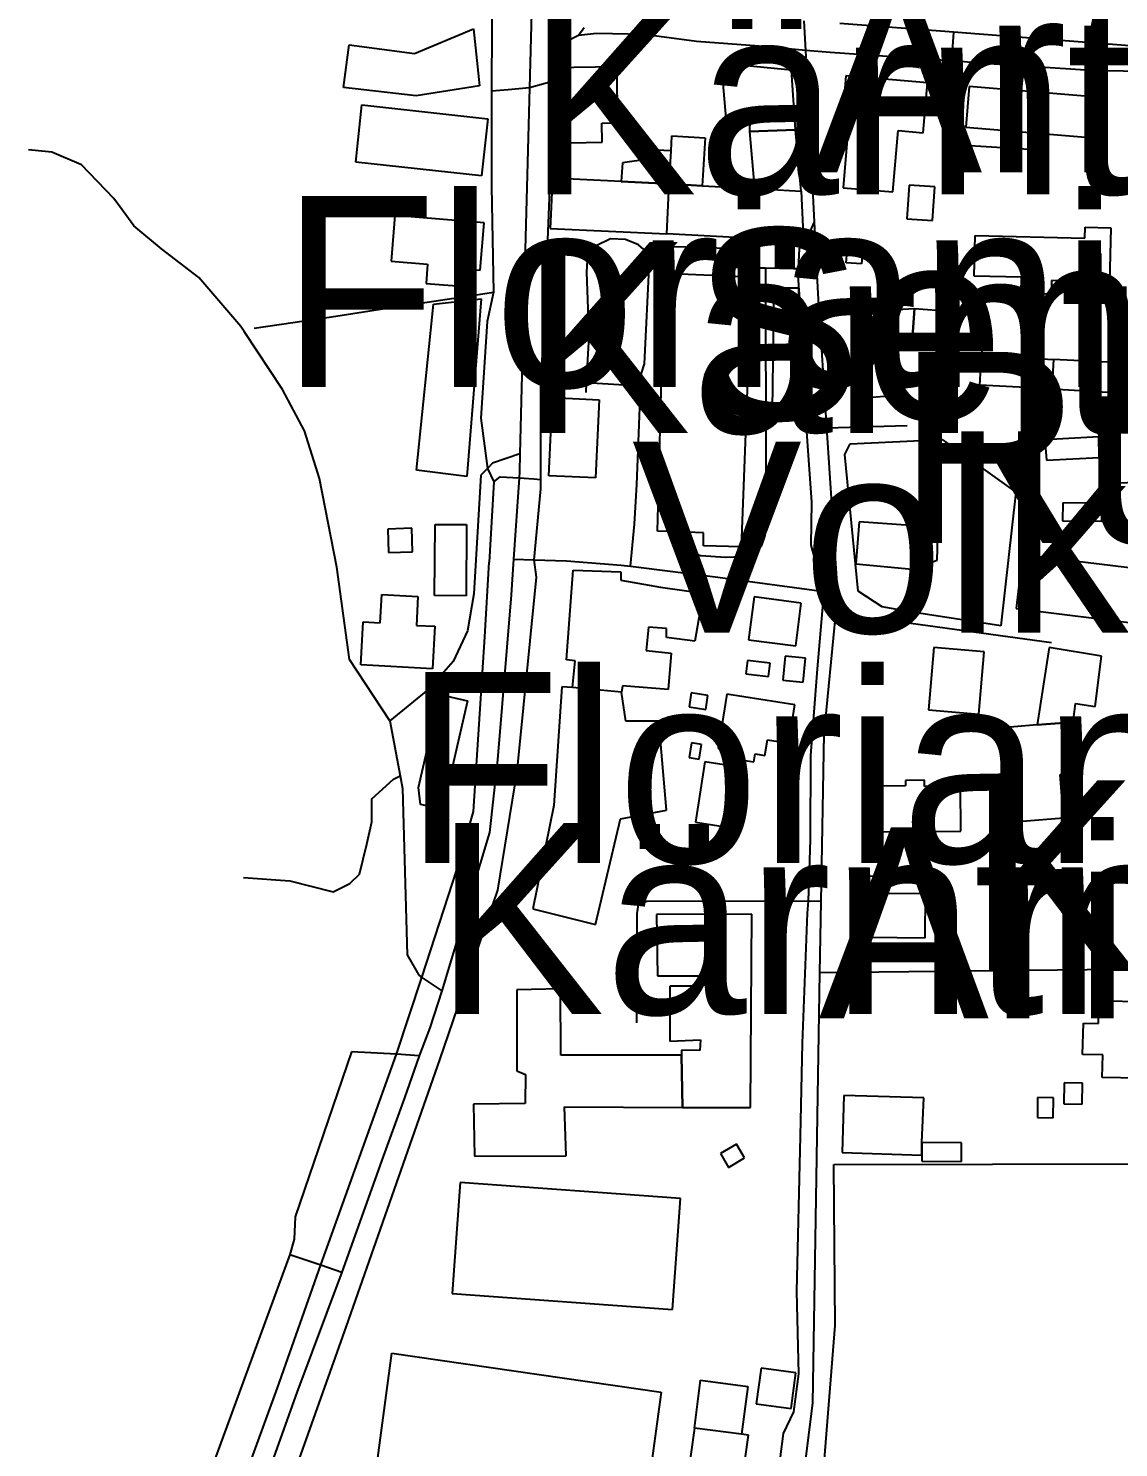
# Model space of a CAD drawing. Extents: x -3657 to 4700, y -7332 to 8131.
# Drawn here: x -3064.3 to -2816.4, y 2913.4 to 3236.1 of the extents above; entities that cross this region are included whole.
import ezdxf

# ---------------------------------------------------------------- set-up
doc = ezdxf.new("R2010")
doc.units = 0
for name, color, linetype in [('OSM_BUILDING_CHURCH', 9, 'CONTINUOUS'), ('OSM_BUILDING_HUT', 9, 'CONTINUOUS'), ('OSM_BUILDING_OUTBUILDING', 9, 'CONTINUOUS'), ('OSM_BUILDING_SCHOOL', 9, 'CONTINUOUS'), ('OSM_BUILDING_SHED', 9, 'CONTINUOUS'), ('OSM_BUILDING_YES', 9, 'CONTINUOUS'), ('OSM_HIGHWAY_FOOTWAY', 8, 'CONTINUOUS'), ('OSM_HIGHWAY_PATH', 8, 'CONTINUOUS'), ('OSM_HIGHWAY_PRIMARY', 8, 'CONTINUOUS'), ('OSM_HIGHWAY_RESIDENTIAL', 8, 'CONTINUOUS'), ('OSM_HIGHWAY_SECONDARY', 8, 'CONTINUOUS'), ('OSM_HIGHWAY_SERVICE', 8, 'CONTINUOUS'), ('OSM_HIGHWAY_STEPS', 8, 'CONTINUOUS'), ('OSM_LABELS', 8, 'CONTINUOUS'), ('OSM_LANDUSE_FARMLAND', 3, 'CONTINUOUS'), ('OSM_LANDUSE_GRASS', 3, 'CONTINUOUS'), ('OSM_LANDUSE_RELIGIOUS', 3, 'CONTINUOUS'), ('OSM_LEISURE_PITCH', 3, 'CONTINUOUS')]:
    doc.layers.add(name, color=color, linetype=linetype)

msp = doc.modelspace()

# ---------------------------------------------------------------- linework, layer by layer
at = {"layer": 'OSM_BUILDING_CHURCH'}
for p, q in [((-2875.335061, 3123.937401), (-2876.146599, 3114.374637)), ((-2861.554095, 3122.947766), (-2875.335061, 3123.937401)), ((-2857.428148, 3120.479238), (-2861.554095, 3122.947766)), ((-2857.632929, 3115.197479), (-2857.428148, 3120.479238)), ((-2876.146599, 3114.374637), (-2863.328859, 3113.162612)), ((-2863.328859, 3113.162612), (-2857.632929, 3115.197479))]:
    msp.add_line(p, q, dxfattribs=at)
at = {"layer": 'OSM_BUILDING_HUT'}
for p, q in [((-2878.293001, 3182.803995), (-2878.118559, 3185.417076)), ((-2878.118559, 3185.417076), (-2874.629706, 3185.172447)), ((-2874.629706, 3185.172447), (-2874.804149, 3182.570486)), ((-2874.804149, 3182.570486), (-2878.293001, 3182.803995))]:
    msp.add_line(p, q, dxfattribs=at)
at = {"layer": 'OSM_BUILDING_OUTBUILDING'}
for p, q in [((-2942.988457, 3086.420232), (-2944.763221, 3059.410985)), ((-2940.561429, 3086.242321), (-2942.988457, 3086.420232)), ((-2929.366764, 3085.219327), (-2940.561429, 3086.242321)), ((-2928.403538, 3078.603229), (-2929.366764, 3085.219327)), ((-2920.932843, 3078.603229), (-2928.403538, 3078.603229)), ((-2919.158079, 3058.343513), (-2920.932843, 3078.603229)), ((-2944.763221, 3059.410985), (-2949.564185, 3035.948855)), ((-2935.34332, 3032.390618), (-2929.647389, 3056.386483)), ((-2929.647389, 3056.386483), (-2919.158079, 3058.343513)), ((-2949.564185, 3035.948855), (-2935.34332, 3032.390618))]:
    msp.add_line(p, q, dxfattribs=at)
at = {"layer": 'OSM_BUILDING_SCHOOL'}
for p, q in [((-2941.881125, 3092.547073), (-2940.356649, 3112.973581)), ((-2940.356649, 3112.973581), (-2929.571545, 3112.573279)), ((-2929.571545, 3112.573279), (-2929.571545, 3110.638487)), ((-2929.571545, 3110.638487), (-2920.523282, 3109.115117)), ((-2920.523282, 3109.115117), (-2910.860678, 3107.691822)), ((-2910.860678, 3107.691822), (-2912.688534, 3096.816958)), ((-2923.268857, 3099.963775), (-2923.777016, 3094.682016)), ((-2919.196001, 3099.663548), (-2923.268857, 3099.963775)), ((-2919.196001, 3097.628681), (-2919.196001, 3099.663548)), ((-2912.688534, 3096.816958), (-2919.196001, 3097.628681)), ((-2939.947088, 3092.335803), (-2941.881125, 3092.547073)), ((-2940.561429, 3086.242321), (-2939.947088, 3092.335803)), ((-2923.777016, 3094.682016), (-2918.081086, 3094.070443)), ((-2918.081086, 3094.070443), (-2918.794025, 3085.830899)), ((-2929.366764, 3085.219327), (-2940.561429, 3086.242321)), ((-2929.169568, 3086.642622), (-2929.366764, 3085.219327)), ((-2918.794025, 3085.830899), (-2929.169568, 3086.642622)), ((-2899.772196, 3034.692353), (-2921.448586, 3034.614516)), ((-2921.448586, 3034.614516), (-2921.372742, 3030.022166)), ((-2900.075574, 2990.781476), (-2899.772196, 3034.692353)), ((-2921.372742, 3030.022166), (-2921.228637, 3020.670672)), ((-2921.228637, 3020.670672), (-2911.975594, 3020.670672)), ((-2911.975594, 3020.670672), (-2911.975594, 3018.324459)), ((-2911.975594, 3018.324459), (-2918.384464, 3018.324459)), ((-2918.384464, 3018.324459), (-2918.384464, 3005.82615)), ((-2918.384464, 3005.82615), (-2911.467435, 3006.126376)), ((-2911.467435, 3006.126376), (-2911.566033, 3003.691207)), ((-2911.566033, 3003.691207), (-2915.737487, 3003.791282)), ((-2915.737487, 3003.791282), (-2915.722318, 3002.668214)), ((-2915.722318, 3002.668214), (-2915.532707, 2990.781476)), ((-2915.532707, 2990.781476), (-2900.075574, 2990.781476))]:
    msp.add_line(p, q, dxfattribs=at)
at = {"layer": 'OSM_BUILDING_SHED'}
for p, q in [((-2829.039509, 3128.251764), (-2829.085016, 3124.17091)), ((-2820.135352, 3128.151688), (-2829.039509, 3128.251764)), ((-2820.180858, 3124.070835), (-2820.135352, 3128.151688)), ((-2829.085016, 3124.17091), (-2820.180858, 3124.070835))]:
    msp.add_line(p, q, dxfattribs=at)
at = {"layer": 'OSM_BUILDING_YES'}
for p, q in [((-2976.511776, 3230.451021), (-2963.079695, 3236.033006)), ((-2963.079695, 3236.033006), (-2961.722076, 3223.045439)), ((-2992.58325, 3222.722974), (-2991.362151, 3232.374693)), ((-2991.362151, 3232.374693), (-2976.511776, 3230.451021)), ((-2930.436173, 3227.39316), (-2945.112106, 3227.137412)), ((-2945.112106, 3227.137412), (-2944.808727, 3210.068991)), ((-2930.208639, 3214.672461), (-2930.436173, 3227.39316)), ((-2901.000879, 3227.61555), (-2906.636133, 3227.19301)), ((-2906.636133, 3227.19301), (-2905.619816, 3214.794775)), ((-2890.723933, 3226.603676), (-2901.000879, 3227.61555)), ((-2889.813798, 3213.082373), (-2890.723933, 3226.603676)), ((-2878.353677, 3225.347174), (-2879.332072, 3213.749543)), ((-2859.847591, 3223.779325), (-2878.353677, 3225.347174)), ((-2976.102215, 3220.788182), (-2992.58325, 3222.722974)), ((-2961.722076, 3223.045439), (-2976.102215, 3220.788182)), ((-2860.803233, 3212.404084), (-2859.847591, 3223.779325)), ((-2850.351846, 3222.900885), (-2851.117876, 3213.660587)), ((-2822.221078, 3220.565792), (-2850.351846, 3222.900885)), ((-2989.845259, 3205.743508), (-2988.41938, 3218.719956)), ((-2988.41938, 3218.719956), (-2959.833545, 3215.584259)), ((-2822.987109, 3211.325494), (-2822.221078, 3220.565792)), ((-2959.833545, 3215.584259), (-2961.259424, 3202.596692)), ((-2933.909856, 3214.605744), (-2930.208639, 3214.672461)), ((-2933.834012, 3210.258022), (-2933.909856, 3214.605744)), ((-2905.619816, 3214.794775), (-2900.227264, 3215.195077)), ((-2900.227264, 3215.195077), (-2900.325862, 3212.659833)), ((-2918.141761, 3208.289872), (-2917.929396, 3211.736915)), ((-2917.929396, 3211.736915), (-2910.352519, 3211.269896)), ((-2910.352519, 3211.269896), (-2911.027537, 3200.328315)), ((-2900.325862, 3212.659833), (-2889.813798, 3213.082373)), ((-2889.813798, 3213.082373), (-2900.325862, 3212.659833)), ((-2900.325862, 3212.659833), (-2899.180608, 3199.705624)), ((-2888.532024, 3199.13853), (-2889.813798, 3213.082373)), ((-2879.332072, 3213.749543), (-2877.822765, 3213.616109)), ((-2877.822765, 3213.616109), (-2878.983187, 3199.905775)), ((-2867.68234, 3198.949498), (-2866.506748, 3212.882223)), ((-2866.506748, 3212.882223), (-2860.803233, 3212.404084)), ((-2851.117876, 3213.660587), (-2822.987109, 3211.325494)), ((-2944.808727, 3210.068991), (-2933.834012, 3210.258022)), ((-2923.208181, 3208.490023), (-2923.276442, 3206.377319)), ((-2918.141761, 3208.289872), (-2923.208181, 3208.490023)), ((-2918.596829, 3200.795334), (-2918.141761, 3208.289872)), ((-2918.596829, 3200.795334), (-2918.141761, 3208.289872)), ((-2961.259424, 3202.596692), (-2989.845259, 3205.743508)), ((-2929.20749, 3205.543357), (-2929.488115, 3201.306831)), ((-2923.276442, 3206.377319), (-2929.20749, 3205.543357)), ((-2945.066599, 3202.051837), (-2945.605096, 3190.654357)), ((-2929.488115, 3201.306831), (-2945.066599, 3202.051837)), ((-2918.596829, 3200.795334), (-2929.488115, 3201.306831)), ((-2929.488115, 3201.306831), (-2918.596829, 3200.795334)), ((-2919.127741, 3189.408974), (-2918.596829, 3200.795334)), ((-2919.127741, 3189.408974), (-2918.596829, 3200.795334)), ((-2918.596829, 3200.795334), (-2911.027537, 3200.328315)), ((-2911.027537, 3200.328315), (-2918.596829, 3200.795334)), ((-2911.027537, 3200.328315), (-2899.180608, 3199.705624)), ((-2899.180608, 3199.705624), (-2888.532024, 3199.13853)), ((-2899.180608, 3199.705624), (-2888.532024, 3199.13853)), ((-2888.532024, 3199.13853), (-2887.978358, 3187.774408)), ((-2878.983187, 3199.905775), (-2867.68234, 3198.949498)), ((-2863.996292, 3200.506227), (-2864.512035, 3192.867136)), ((-2858.125918, 3200.105925), (-2863.996292, 3200.506227)), ((-2858.641662, 3192.477953), (-2858.125918, 3200.105925)), ((-2980.979024, 3193.567664), (-2981.813314, 3183.182058)), ((-2960.652667, 3191.944218), (-2980.979024, 3193.567664)), ((-2961.517296, 3181.136071), (-2960.652667, 3191.944218)), ((-2864.512035, 3192.867136), (-2858.641662, 3192.477953)), ((-2945.605096, 3190.654357), (-2919.127741, 3189.408974)), ((-2887.978358, 3187.774408), (-2919.127741, 3189.408974)), ((-2849.199007, 3179.768373), (-2848.994227, 3189.019791)), ((-2848.994227, 3189.019791), (-2824.018596, 3188.463817)), ((-2824.018596, 3188.463817), (-2823.965504, 3190.943464)), ((-2823.965504, 3190.943464), (-2818.117885, 3190.81003)), ((-2818.117885, 3190.81003), (-2818.39851, 3178.545229)), ((-2981.813314, 3183.182058), (-2973.485576, 3182.514888)), ((-2973.485576, 3182.514888), (-2973.834461, 3178.167166)), ((-2963.906401, 3177.377682), (-2963.587854, 3181.302863)), ((-2963.587854, 3181.302863), (-2961.517296, 3181.136071)), ((-2918.179684, 3165.023926), (-2917.876305, 3180.379945)), ((-2917.876305, 3180.379945), (-2899.870794, 3179.668298)), ((-2899.870794, 3179.668298), (-2902.214392, 3118.266459)), ((-2838.451826, 3179.534864), (-2849.199007, 3179.768373)), ((-2838.535255, 3175.876551), (-2838.451826, 3179.534864)), ((-2831.603057, 3178.845455), (-2831.671317, 3175.720878)), ((-2818.39851, 3178.545229), (-2831.603057, 3178.845455)), ((-2973.834461, 3178.167166), (-2963.906401, 3177.377682)), ((-2831.671317, 3175.720878), (-2838.535255, 3175.876551)), ((-2976.056708, 3135.712943), (-2972.135542, 3173.419143)), ((-2972.135542, 3173.419143), (-2961.350438, 3174.631168)), ((-2961.350438, 3174.631168), (-2964.604172, 3134.278529)), ((-2876.222443, 3171.684502), (-2862.797947, 3172.407269)), ((-2862.797947, 3172.407269), (-2863.260599, 3165.969083)), ((-2863.260599, 3165.969083), (-2862.797947, 3172.407269)), ((-2862.797947, 3172.407269), (-2846.825071, 3171.250842)), ((-2875.304723, 3151.969642), (-2876.222443, 3171.684502)), ((-2846.825071, 3171.250842), (-2847.515257, 3161.743676)), ((-2867.576157, 3166.202592), (-2867.674755, 3152.570094)), ((-2863.260599, 3165.969083), (-2867.576157, 3166.202592)), ((-2853.324954, 3165.257435), (-2863.260599, 3165.969083)), ((-2921.228637, 3121.824697), (-2920.113721, 3165.023926)), ((-2920.113721, 3165.023926), (-2918.179684, 3165.023926)), ((-2853.749684, 3159.352985), (-2853.324954, 3165.257435)), ((-2847.720037, 3158.919325), (-2853.749684, 3159.352985)), ((-2847.720037, 3158.919325), (-2847.515257, 3161.743676)), ((-2847.515257, 3161.743676), (-2847.720037, 3158.919325)), ((-2847.515257, 3161.743676), (-2831.13282, 3160.842997)), ((-2831.13282, 3160.842997), (-2831.504459, 3154.149062)), ((-2831.13282, 3160.842997), (-2831.504459, 3154.149062)), ((-2817.230503, 3160.198066), (-2831.13282, 3160.842997)), ((-2817.586972, 3153.337339), (-2817.230503, 3160.198066)), ((-2847.886896, 3155.049741), (-2847.720037, 3158.919325)), ((-2831.504459, 3154.149062), (-2847.886896, 3155.049741)), ((-2831.504459, 3154.149062), (-2817.586972, 3153.337339)), ((-2945.893305, 3134.400843), (-2945.066599, 3152.192032)), ((-2945.066599, 3152.192032), (-2934.49386, 3151.702774)), ((-2934.49386, 3151.702774), (-2935.320566, 3133.911586)), ((-2867.674755, 3152.570094), (-2875.304723, 3151.969642)), ((-2820.878629, 3143.24084), (-2833.097196, 3142.607029)), ((-2811.398052, 3144.163758), (-2820.893798, 3143.985846)), ((-2820.893798, 3143.985846), (-2820.878629, 3143.24084)), ((-2820.7952, 3138.570653), (-2820.878629, 3143.24084)), ((-2820.878629, 3143.24084), (-2820.7952, 3138.570653)), ((-2833.097196, 3142.607029), (-2832.786233, 3137.936842)), ((-2832.786233, 3137.936842), (-2820.7952, 3138.570653)), ((-2820.7952, 3138.570653), (-2820.689017, 3132.744039)), ((-2964.604172, 3134.278529), (-2976.056708, 3135.712943)), ((-2935.320566, 3133.911586), (-2945.893305, 3134.400843)), ((-2820.689017, 3132.744039), (-2811.193272, 3132.921951)), ((-2977.110948, 3122.491867), (-2982.541423, 3122.302835)), ((-2982.541423, 3122.302835), (-2982.359396, 3116.93212)), ((-2976.928921, 3117.110032), (-2977.110948, 3122.491867)), ((-2971.892839, 3107.180325), (-2971.786657, 3123.348068)), ((-2971.786657, 3123.348068), (-2964.611756, 3123.29247)), ((-2964.611756, 3123.29247), (-2964.717939, 3107.135847)), ((-2914.455713, 3121.557829), (-2921.228637, 3121.824697)), ((-2910.754496, 3121.413276), (-2914.455713, 3121.557829)), ((-2910.754496, 3118.46661), (-2910.754496, 3121.413276)), ((-2902.214392, 3118.266459), (-2910.754496, 3118.46661)), ((-2982.359396, 3116.93212), (-2976.928921, 3117.110032)), ((-2838.178785, 3116.453982), (-2839.688093, 3104.200301)), ((-2808.781413, 3112.829028), (-2838.178785, 3116.453982)), ((-2984.263095, 3100.953409), (-2983.91421, 3107.391596)), ((-2983.91421, 3107.391596), (-2975.692654, 3106.946816)), ((-2975.692654, 3106.946816), (-2976.049124, 3100.397435)), ((-2964.717939, 3107.135847), (-2971.892839, 3107.180325)), ((-2899.248868, 3106.84674), (-2900.507889, 3097.128304)), ((-2888.509271, 3105.456804), (-2899.248868, 3106.84674)), ((-2889.768291, 3095.738367), (-2888.509271, 3105.456804)), ((-2839.688093, 3104.200301), (-2810.290721, 3100.575347)), ((-2988.662083, 3091.390646), (-2988.131171, 3101.16468)), ((-2988.131171, 3101.16468), (-2984.263095, 3100.953409)), ((-2976.049124, 3100.397435), (-2971.87767, 3100.175045)), ((-2971.87767, 3100.175045), (-2972.400998, 3090.501086)), ((-2900.507889, 3097.128304), (-2889.768291, 3095.738367)), ((-2858.391375, 3095.382544), (-2859.612473, 3081.21631)), ((-2846.923669, 3094.392909), (-2858.391375, 3095.382544)), ((-2832.179476, 3095.338066), (-2834.87196, 3077.747028)), ((-2820.241534, 3093.425513), (-2832.179476, 3095.338066)), ((-2900.780929, 3092.424759), (-2901.152568, 3089.411376)), ((-2895.63108, 3091.802067), (-2900.780929, 3092.424759)), ((-2895.995134, 3088.777565), (-2895.63108, 3091.802067)), ((-2892.164981, 3093.369915), (-2892.711062, 3087.943603)), ((-2887.523291, 3092.902897), (-2892.164981, 3093.369915)), ((-2888.076956, 3087.476584), (-2887.523291, 3092.902897)), ((-2848.144767, 3080.237795), (-2846.923669, 3094.392909)), ((-2821.659828, 3081.939077), (-2820.241534, 3093.425513)), ((-2972.400998, 3090.501086), (-2988.662083, 3091.390646)), ((-2901.152568, 3089.411376), (-2895.995134, 3088.777565)), ((-2892.711062, 3087.943603), (-2888.076956, 3087.476584)), ((-2975.548549, 3063.525197), (-2970.679325, 3084.641114)), ((-2970.679325, 3084.641114), (-2964.444898, 3083.206699)), ((-2964.444898, 3083.206699), (-2969.306538, 3062.090783)), ((-2913.560747, 3085.019176), (-2914.046152, 3081.850121)), ((-2909.7761, 3084.440963), (-2913.560747, 3085.019176)), ((-2910.261506, 3081.271907), (-2909.7761, 3084.440963)), ((-2905.475711, 3084.73007), (-2907.402164, 3072.420791)), ((-2890.018579, 3082.30602), (-2905.475711, 3084.73007)), ((-2891.376197, 3073.621696), (-2890.018579, 3082.30602)), ((-2826.726248, 3078.414198), (-2826.180167, 3082.628485)), ((-2826.180167, 3082.628485), (-2821.659828, 3081.939077)), ((-2914.046152, 3081.850121), (-2910.261506, 3081.271907)), ((-2859.612473, 3081.21631), (-2848.144767, 3080.237795)), ((-2834.87196, 3077.747028), (-2842.812891, 3077.102098)), ((-2842.812891, 3077.102098), (-2841.068465, 3055.630357)), ((-2834.87196, 3077.747028), (-2826.726248, 3078.414198)), ((-2826.726248, 3078.414198), (-2834.87196, 3077.747028)), ((-2825.785775, 3066.794328), (-2826.726248, 3078.414198)), ((-2913.507655, 3073.655055), (-2914.030983, 3070.352566)), ((-2911.194395, 3073.288112), (-2913.507655, 3073.655055)), ((-2911.717723, 3069.985622), (-2911.194395, 3073.288112)), ((-2907.402164, 3072.420791), (-2905.483295, 3072.120565)), ((-2896.791503, 3070.808465), (-2896.237837, 3074.377822)), ((-2896.237837, 3074.377822), (-2891.376197, 3073.621696)), ((-2914.030983, 3070.352566), (-2911.717723, 3069.985622)), ((-2910.443533, 3069.340692), (-2912.559598, 3055.619238)), ((-2902.639122, 3068.139787), (-2910.443533, 3069.340692)), ((-2905.483295, 3072.120565), (-2905.76392, 3070.352566)), ((-2905.76392, 3070.352566), (-2899.301959, 3069.340692)), ((-2899.301959, 3069.340692), (-2899.021334, 3071.164289)), ((-2899.021334, 3071.164289), (-2896.791503, 3070.808465)), ((-2903.200372, 3064.492593), (-2902.639122, 3068.139787)), ((-2829.661435, 3066.482982), (-2825.785775, 3066.794328)), ((-2828.857482, 3056.619992), (-2829.661435, 3066.482982)), ((-2975.12382, 3059.633375), (-2975.548549, 3063.525197)), ((-2901.061554, 3064.170128), (-2903.200372, 3064.492593)), ((-2901.637973, 3060.411739), (-2901.061554, 3064.170128)), ((-2864.822998, 3063.869901), (-2872.551564, 3063.814304)), ((-2872.551564, 3063.814304), (-2872.475719, 3053.439817)), ((-2860.507439, 3065.182001), (-2864.838167, 3065.148643)), ((-2864.838167, 3065.148643), (-2864.822998, 3063.869901)), ((-2860.499855, 3063.736467), (-2860.507439, 3065.182001)), ((-2852.338974, 3063.803184), (-2860.499855, 3063.736467)), ((-2852.255545, 3053.59549), (-2852.338974, 3063.803184)), ((-2970.277349, 3058.610381), (-2975.12382, 3059.633375)), ((-2969.306538, 3062.090783), (-2970.277349, 3058.610381)), ((-2904.853785, 3054.440572), (-2903.875389, 3060.756443)), ((-2903.875389, 3060.756443), (-2901.637973, 3060.411739)), ((-2841.068465, 3055.630357), (-2828.857482, 3056.619992)), ((-2912.559598, 3055.619238), (-2904.853785, 3054.440572)), ((-2872.475719, 3053.439817), (-2852.255545, 3053.59549)), ((-2875.812882, 3036.482591), (-2875.729453, 3043.410035)), ((-2875.729453, 3043.410035), (-2868.751749, 3043.332198)), ((-2868.751749, 3043.332198), (-2868.797256, 3039.451495)), ((-2873.044554, 3039.507093), (-2873.082476, 3036.449232)), ((-2873.044554, 3039.507093), (-2873.082476, 3036.449232)), ((-2868.797256, 3039.451495), (-2873.044554, 3039.507093)), ((-2868.797256, 3039.451495), (-2873.044554, 3039.507093)), ((-2860.257152, 3039.318062), (-2868.797256, 3039.451495)), ((-2860.363335, 3029.366116), (-2860.257152, 3039.318062)), ((-2873.082476, 3036.449232), (-2875.812882, 3036.482591)), ((-2873.082476, 3036.449232), (-2873.10523, 3029.510669)), ((-2873.10523, 3029.510669), (-2860.363335, 3029.366116)), ((-2943.307004, 3017.712887), (-2953.174388, 3017.512736)), ((-2953.174388, 3017.512736), (-2953.174388, 2999.109976)), ((-2943.200822, 3002.668214), (-2943.307004, 3017.712887)), ((-2820.924135, 3009.884764), (-2820.802784, 3015.066448)), ((-2820.802784, 3015.066448), (-2810.207292, 3014.8107)), ((-2824.541924, 3002.835006), (-2824.375065, 3009.962601)), ((-2824.375065, 3009.962601), (-2820.924135, 3009.884764)), ((-2915.722318, 3002.668214), (-2943.200822, 3002.668214)), ((-2915.532707, 2990.781476), (-2915.722318, 3002.668214)), ((-2819.960909, 3002.723811), (-2824.541924, 3002.835006)), ((-2820.08226, 2997.619964), (-2819.960909, 3002.723811)), ((-2953.174388, 2999.109976), (-2951.240351, 2998.298253)), ((-2951.240351, 2998.298253), (-2951.338949, 2991.693274)), ((-2828.713377, 2996.363461), (-2828.781637, 2991.58208)), ((-2824.564677, 2996.307864), (-2828.713377, 2996.363461)), ((-2824.632937, 2991.515363), (-2824.564677, 2996.307864)), ((-2811.655924, 2997.430933), (-2820.08226, 2997.619964)), ((-2951.338949, 2991.693274), (-2963.07211, 2991.515363)), ((-2878.831498, 2993.527991), (-2879.248643, 2980.540423)), ((-2860.666713, 2992.938658), (-2878.831498, 2993.527991)), ((-2861.068689, 2982.79768), (-2860.666713, 2992.938658)), ((-2834.773362, 2993.016494), (-2834.834038, 2988.479741)), ((-2831.140405, 2992.960897), (-2834.773362, 2993.016494)), ((-2831.201081, 2988.435263), (-2831.140405, 2992.960897)), ((-2828.781637, 2991.58208), (-2824.632937, 2991.515363)), ((-2963.07211, 2991.515363), (-2962.836992, 2979.695342)), ((-2941.979723, 2979.795417), (-2942.389284, 2990.881551)), ((-2942.389284, 2990.881551), (-2915.532707, 2990.781476)), ((-2834.834038, 2988.479741), (-2831.201081, 2988.435263)), ((-2903.23071, 2982.430737), (-2906.894005, 2980.306914)), ((-2901.395271, 2979.283921), (-2903.23071, 2982.430737)), ((-2861.068689, 2982.79768), (-2861.083858, 2979.96221)), ((-2861.083858, 2979.96221), (-2861.068689, 2982.79768)), ((-2852.065934, 2982.742083), (-2861.068689, 2982.79768)), ((-2852.096272, 2978.505556), (-2852.065934, 2982.742083)), ((-2962.836992, 2979.695342), (-2941.979723, 2979.795417)), ((-2906.894005, 2980.306914), (-2905.058565, 2977.148978)), ((-2905.058565, 2977.148978), (-2901.395271, 2979.283921)), ((-2879.248643, 2980.540423), (-2861.083858, 2979.96221)), ((-2861.083858, 2979.96221), (-2861.091443, 2978.561154)), ((-2861.091443, 2978.561154), (-2852.096272, 2978.505556)), ((-2897.663716, 2931.503461), (-2898.755878, 2923.419589)), ((-2889.730369, 2930.435989), (-2897.663716, 2931.503461)), ((-2890.822531, 2922.352118), (-2889.730369, 2930.435989)), ((-2912.832638, 2917.882082), (-2911.429513, 2928.734707)), ((-2911.429513, 2928.734707), (-2900.689916, 2927.34477)), ((-2900.689916, 2927.34477), (-2902.085457, 2916.503265)), ((-2898.755878, 2923.419589), (-2890.822531, 2922.352118)), ((-2912.832638, 2917.882082), (-2915.881592, 2895.631977)), ((-2902.085457, 2916.503265), (-2912.832638, 2917.882082)), ((-2902.085457, 2916.503265), (-2912.832638, 2917.882082)), ((-2902.411588, 2902.826289), (-2900.530642, 2916.236397)), ((-2900.530642, 2916.236397), (-2902.085457, 2916.503265))]:
    msp.add_line(p, q, dxfattribs=at)
at = {"layer": 'OSM_HIGHWAY_FOOTWAY'}
for p, q in [((-2958.779305, 3245.695845), (-2958.984086, 3224.757841)), ((-2939.143135, 3234.520755), (-2942.472713, 3232.830592)), ((-2937.922037, 3236.244277), (-2939.143135, 3234.520755)), ((-2935.085448, 3235.010013), (-2939.143135, 3234.520755)), ((-2924.224499, 3234.720906), (-2935.085448, 3235.010013)), ((-2912.30931, 3233.130819), (-2924.224499, 3234.720906)), ((-2944.239893, 3230.673411), (-2945.47616, 3228.127047)), ((-2942.472713, 3232.830592), (-2944.239893, 3230.673411)), ((-2898.073277, 3232.107825), (-2912.30931, 3233.130819)), ((-2887.492953, 3231.084832), (-2898.073277, 3232.107825)), ((-2881.925958, 3230.662291), (-2887.492953, 3231.084832)), ((-2859.240834, 3229.094443), (-2881.925958, 3230.662291)), ((-2945.47616, 3228.127047), (-2945.703694, 3224.279703)), ((-2854.356441, 3228.749739), (-2859.240834, 3229.094443)), ((-2851.375748, 3228.50511), (-2854.356441, 3228.749739)), ((-2849.244514, 3228.338317), (-2851.375748, 3228.50511)), ((-2822.653393, 3226.592557), (-2849.244514, 3228.338317)), ((-2958.984086, 3224.757841), (-2958.984086, 3221.889012)), ((-2945.703694, 3224.279703), (-2946.249775, 3223.734847)), ((-2945.703694, 3224.279703), (-2945.104521, 3208.289872)), ((-2811.618001, 3226.30345), (-2822.653393, 3226.592557)), ((-2955.191855, 3222.200357), (-2958.984086, 3221.889012)), ((-2958.984086, 3221.889012), (-2958.984086, 3200.161523)), ((-2950.322631, 3222.645137), (-2955.191855, 3222.200357)), ((-2946.249775, 3223.734847), (-2950.322631, 3222.645137)), ((-2945.104521, 3208.289872), (-2945.605096, 3203.152666)), ((-2945.605096, 3203.152666), (-2946.621414, 3178.689783)), ((-2958.984086, 3200.161523), (-2958.544187, 3176.176777)), ((-2887.053054, 3188.741804), (-2885.505824, 3192.166608)), ((-2888.918832, 3186.106484), (-2887.053054, 3188.741804)), ((-2936.200364, 3185.150208), (-2937.186344, 3183.337731)), ((-2935.047526, 3186.784773), (-2936.200364, 3185.150208)), ((-2931.922728, 3188.263666), (-2935.047526, 3186.784773)), ((-2928.471798, 3188.096873), (-2931.922728, 3188.263666)), ((-2925.513858, 3186.951566), (-2928.471798, 3188.096873)), ((-2923.708756, 3185.305881), (-2925.513858, 3186.951566)), ((-2923.428131, 3184.394082), (-2923.708756, 3185.305881)), ((-2923.428131, 3184.394082), (-2919.059481, 3186.451188)), ((-2919.059481, 3186.451188), (-2917.299886, 3186.529025)), ((-2917.299886, 3186.529025), (-2898.118783, 3185.917453)), ((-2898.118783, 3185.917453), (-2898.118783, 3181.614209)), ((-2889.169119, 3181.469656), (-2888.918832, 3186.106484)), ((-2937.186344, 3183.337731), (-2937.345617, 3180.71353)), ((-2924.201746, 3159.853362), (-2923.048908, 3183.170938)), ((-2923.048908, 3183.170938), (-2923.428131, 3184.394082)), ((-2937.345617, 3180.71353), (-2936.852627, 3166.091397)), ((-2888.971923, 3168.993585), (-2889.169119, 3181.469656)), ((-2960.902954, 3175.765356), (-2958.544187, 3176.176777)), ((-2958.544187, 3176.176777), (-2959.916974, 3169.516201)), ((-2946.621414, 3178.689783), (-2947.834928, 3154.482647)), ((-2959.916974, 3169.516201), (-2961.38836, 3147.510725)), ((-2936.852627, 3166.091397), (-2937.413878, 3155.572357)), ((-2886.082243, 3128.396317), (-2888.971923, 3168.993585)), ((-2924.861594, 3157.718419), (-2924.201746, 3159.853362)), ((-2924.998114, 3154.793993), (-2924.861594, 3157.718419)), ((-2947.834928, 3154.482647), (-2947.834928, 3133.58912)), ((-2937.413878, 3155.572357), (-2937.535229, 3153.337339)), ((-2924.998114, 3154.793993), (-2937.413878, 3155.572357)), ((-2925.225648, 3149.901416), (-2924.998114, 3154.793993)), ((-2961.38836, 3147.510725), (-2959.894221, 3136.091006)), ((-2959.894221, 3136.091006), (-2958.438005, 3133.022026)), ((-2958.438005, 3133.022026), (-2956.996957, 3134.167334)), ((-2956.996957, 3134.167334), (-2952.643476, 3133.956064)), ((-2952.643476, 3133.956064), (-2949.344235, 3133.700315)), ((-2949.344235, 3133.700315), (-2947.834928, 3133.58912)), ((-2947.834928, 3133.58912), (-2947.834928, 3131.420819)), ((-2958.438005, 3133.022026), (-2959.514998, 3114.786058)), ((-2947.834928, 3131.420819), (-2949.321482, 3115.275316)), ((-2886.279439, 3118.655642), (-2886.082243, 3128.396317)), ((-2883.329084, 3108.081004), (-2886.279439, 3118.655642)), ((-2960.500978, 3097.817712), (-2959.514998, 3114.786058)), ((-2949.321482, 3115.275316), (-2948.805739, 3111.339016)), ((-2948.805739, 3111.339016), (-2953.181973, 3067.19463)), ((-2884.861145, 3090.478847), (-2883.329084, 3108.081004)), ((-2963.07211, 3058.076646), (-2960.500978, 3097.817712)), ((-2886.317361, 3070.786226), (-2884.861145, 3090.478847)), ((-2886.431128, 3051.682937), (-2886.317361, 3070.786226)), ((-2953.181973, 3067.19463), (-2957.634052, 3040.196501)), ((-2966.788496, 3045.066839), (-2963.07211, 3058.076646)), ((-2886.878612, 3037.705735), (-2886.431128, 3051.682937)), ((-2974.805272, 3020.348207), (-2966.788496, 3045.066839)), ((-2957.634052, 3040.196501), (-2970.785508, 3001.567384)), ((-2887.075808, 3034.981459), (-2886.878612, 3037.705735)), ((-2888.221061, 3005.38137), (-2887.075808, 3034.981459)), ((-2980.546709, 3002.912843), (-2974.805272, 3020.348207)), ((-2888.714051, 2984.265453), (-2888.221061, 3005.38137)), ((-2997.78619, 2954.96559), (-2980.546709, 3002.912843)), ((-2970.785508, 3001.567384), (-2991.991662, 2941.066224)), ((-2889.548342, 2948.894347), (-2888.714051, 2984.265453)), ((-3007.608068, 2927.000066), (-2997.78619, 2954.96559)), ((-2889.040183, 2930.191361), (-2889.548342, 2948.894347)), ((-2991.991662, 2941.066224), (-3009.033946, 2893.041136)), ((-3018.69655, 2896.755046), (-3007.608068, 2927.000066)), ((-2890.20819, 2921.551515), (-2889.040183, 2930.191361)), ((-2892.566958, 2916.60334), (-2890.20819, 2921.551515)), ((-2895.805523, 2892.118218), (-2892.566958, 2916.60334))]:
    msp.add_line(p, q, dxfattribs=at)
at = {"layer": 'OSM_HIGHWAY_PATH'}
msp.add_line((-2816.745097, 3022.127326), (-2884.383324, 3021.415678), dxfattribs=at)
at = {"layer": 'OSM_HIGHWAY_PRIMARY'}
for p, q in [((-2949.814472, 3242.460073), (-2950.322631, 3222.645137)), ((-2950.322631, 3222.645137), (-2951.513391, 3177.399921)), ((-2951.513391, 3177.399921), (-2952.112564, 3154.371452)), ((-2952.112564, 3154.371452), (-2952.499371, 3139.426854)), ((-2952.499371, 3139.426854), (-2952.605554, 3135.334881)), ((-2952.643476, 3133.956064), (-2953.985926, 3115.419869)), ((-2952.605554, 3135.334881), (-2952.643476, 3133.956064)), ((-2953.985926, 3115.419869), (-2954.471331, 3107.358237)), ((-2954.471331, 3107.358237), (-2957.611298, 3069.81883)), ((-2957.611298, 3069.81883), (-2959.386062, 3053.317503)), ((-2959.386062, 3053.317503), (-2970.269764, 3017.256988)), ((-2970.269764, 3017.256988), (-2972.977417, 3008.89513)), ((-2972.977417, 3008.89513), (-2975.404445, 3002.53478)), ((-2975.404445, 3002.53478), (-2978.749192, 2992.972016)), ((-2978.749192, 2992.972016), (-2983.626001, 2979.650864)), ((-2983.626001, 2979.650864), (-2992.985226, 2953.353264)), ((-2992.985226, 2953.353264), (-3003.262171, 2925.965953)), ((-3003.262171, 2925.965953), (-3014.168627, 2895.298393))]:
    msp.add_line(p, q, dxfattribs=at)
at = {"layer": 'OSM_HIGHWAY_RESIDENTIAL'}
for p, q in [((-2887.492953, 3231.084832), (-2887.834254, 3237.845484)), ((-2885.505824, 3192.166608), (-2887.492953, 3231.084832)), ((-3058.977624, 3208.011885), (-3064.279163, 3208.54562)), ((-3052.189531, 3205.087458), (-3058.977624, 3208.011885)), ((-3044.878111, 3197.492845), (-3052.189531, 3205.087458)), ((-3042.117367, 3193.745576), (-3044.878111, 3197.492845)), ((-3040.312265, 3191.254809), (-3042.117367, 3193.745576)), ((-2884.959743, 3181.491895), (-2885.505824, 3192.166608)), ((-3033.97924, 3186.028648), (-3040.312265, 3191.254809)), ((-3025.552903, 3179.457028), (-3033.97924, 3186.028648)), ((-3015.973728, 3168.382013), (-3025.552903, 3179.457028)), ((-2884.322648, 3168.982465), (-2884.959743, 3181.491895)), ((-3015.192529, 3167.192227), (-3015.973728, 3168.382013)), ((-3006.493152, 3154.048987), (-3015.192529, 3167.192227)), ((-2884.322648, 3168.982465), (-2882.767833, 3145.297946)), ((-3001.517745, 3144.664135), (-3006.493152, 3154.048987)), ((-2998.112322, 3133.778152), (-3001.517745, 3144.664135)), ((-2882.767833, 3145.297946), (-2880.295299, 3107.669583)), ((-2994.100142, 3113.662989), (-2998.112322, 3133.778152)), ((-2991.248384, 3092.636029), (-2994.100142, 3113.662989)), ((-2880.295299, 3107.669583), (-2880.757951, 3102.943799)), ((-2880.757951, 3102.943799), (-2883.412513, 3075.623205)), ((-2982.063602, 3078.703305), (-2991.248384, 3092.636029)), ((-2982.063602, 3078.703305), (-2979.76551, 3066.182756)), ((-2883.412513, 3075.623205), (-2884.095114, 3037.639018)), ((-2979.76551, 3066.182756), (-2979.234598, 3063.313927)), ((-2979.234598, 3063.313927), (-2978.134851, 3025.496532)), ((-2884.095114, 3037.639018), (-2884.383324, 3021.415678)), ((-2978.134851, 3025.496532), (-2975.495458, 3020.826345)), ((-2975.495458, 3020.826345), (-2974.805272, 3020.348207)), ((-2884.383324, 3021.415678), (-2885.938138, 2923.541904)), ((-2816.745097, 3022.127326), (-2661.764214, 3022.02725)), ((-2974.805272, 3020.348207), (-2970.269764, 3017.256988)), ((-2885.938138, 2923.541904), (-2890.147514, 2890.794998))]:
    msp.add_line(p, q, dxfattribs=at)
at = {"layer": 'OSM_HIGHWAY_SECONDARY'}
for p, q in [((-2853.871036, 3235.243522), (-2879.741633, 3237.222792)), ((-2795.387254, 3230.773486), (-2853.871036, 3235.243522))]:
    msp.add_line(p, q, dxfattribs=at)
at = {"layer": 'OSM_HIGHWAY_SERVICE'}
for p, q in [((-2853.871036, 3235.243522), (-2854.356441, 3228.749739)), ((-2854.356441, 3228.749739), (-2855.6458, 3211.547883)), ((-2855.6458, 3211.547883), (-2855.327252, 3210.3025)), ((-2855.327252, 3210.3025), (-2853.825529, 3209.713167)), ((-2853.825529, 3209.713167), (-2834.265203, 3208.490023)), ((-2898.118783, 3181.614209), (-2903.890558, 3181.736524)), ((-2896.68532, 3181.59197), (-2898.118783, 3181.614209)), ((-2890.314373, 3181.458536), (-2896.68532, 3181.59197)), ((-2896.68532, 3181.59197), (-2896.556384, 3134.667711)), ((-2889.169119, 3181.469656), (-2890.314373, 3181.458536)), ((-2884.959743, 3181.491895), (-2889.169119, 3181.469656)), ((-2925.923419, 3132.421574), (-2925.225648, 3149.901416)), ((-2882.767833, 3145.297946), (-2864.466528, 3145.86504)), ((-2958.741383, 3137.280792), (-2959.894221, 3136.091006)), ((-2952.499371, 3139.426854), (-2958.741383, 3137.280792)), ((-2961.403529, 3134.534277), (-2962.950759, 3107.580627)), ((-2959.894221, 3136.091006), (-2961.403529, 3134.534277)), ((-2896.556384, 3134.667711), (-2896.427448, 3123.270231)), ((-2926.477084, 3123.414785), (-2925.923419, 3132.421574)), ((-2927.364466, 3113.840901), (-2926.477084, 3123.414785)), ((-2914.607402, 3119.200497), (-2914.455713, 3121.557829)), ((-2896.829425, 3120.835062), (-2897.648547, 3118.388774)), ((-2896.427448, 3123.270231), (-2896.829425, 3120.835062)), ((-2913.932385, 3117.710485), (-2914.607402, 3119.200497)), ((-2912.984328, 3116.631894), (-2913.932385, 3117.710485)), ((-2897.648547, 3118.388774), (-2899.817703, 3116.631894)), ((-2953.985926, 3115.419869), (-2949.321482, 3115.275316)), ((-2949.321482, 3115.275316), (-2941.88871, 3115.030687)), ((-2941.88871, 3115.030687), (-2929.480531, 3114.107769)), ((-2911.353668, 3116.220473), (-2912.984328, 3116.631894)), ((-2905.786674, 3115.809052), (-2911.353668, 3116.220473)), ((-2901.986859, 3115.953605), (-2905.786674, 3115.809052)), ((-2899.817703, 3116.631894), (-2901.986859, 3115.953605)), ((-2929.480531, 3114.107769), (-2927.364466, 3113.840901)), ((-2927.364466, 3113.840901), (-2907.508346, 3111.361255)), ((-2907.508346, 3111.361255), (-2883.329084, 3108.081004)), ((-2883.329084, 3108.081004), (-2880.295299, 3107.669583)), ((-2962.950759, 3107.580627), (-2964.399391, 3099.118693)), ((-2880.757951, 3102.943799), (-2869.669469, 3101.709535)), ((-2869.669469, 3101.709535), (-2831.62581, 3096.527851)), ((-2964.399391, 3099.118693), (-2967.706216, 3092.213488)), ((-2967.706216, 3092.213488), (-2972.985001, 3086.142245)), ((-2972.985001, 3086.142245), (-2982.063602, 3078.703305)), ((-2981.267233, 3065.42663), (-2979.76551, 3066.182756)), ((-2986.204718, 3060.956594), (-2981.267233, 3065.42663)), ((-2986.204718, 3055.708194), (-2986.204718, 3060.956594)), ((-2987.281711, 3050.626586), (-2986.204718, 3055.708194)), ((-2988.973046, 3043.843695), (-2987.281711, 3050.626586)), ((-2991.210462, 3041.686513), (-2988.973046, 3043.843695)), ((-3015.336634, 3043.07645), (-3004.854908, 3042.309205)), ((-3004.854908, 3042.309205), (-2994.987524, 3039.840678)), ((-2994.987524, 3039.840678), (-2991.210462, 3041.686513)), ((-2925.604871, 3036.871773), (-2925.90825, 3034.903623)), ((-2923.670834, 3037.639018), (-2925.604871, 3036.871773)), ((-2886.878612, 3037.705735), (-2923.670834, 3037.639018)), ((-2884.095114, 3037.639018), (-2886.878612, 3037.705735)), ((-2925.90825, 3034.903623), (-2926.014432, 3009.995959)), ((-2990.800901, 3003.435459), (-3003.626225, 2965.884932)), ((-2980.546709, 3002.912843), (-2990.800901, 3003.435459)), ((-2975.404445, 3002.53478), (-2980.546709, 3002.912843)), ((-3003.626225, 2965.884932), (-3003.808252, 2960.792204)), ((-3003.808252, 2960.792204), (-3004.809401, 2957.311803)), ((-3004.809401, 2957.311803), (-3026.152076, 2899.156857)), ((-3004.809401, 2957.311803), (-2997.78619, 2954.96559)), ((-2997.78619, 2954.96559), (-2992.985226, 2953.353264))]:
    msp.add_line(p, q, dxfattribs=at)
at = {"layer": 'OSM_HIGHWAY_STEPS'}
for p, q in [((-2983.193686, 3172.473986), (-2960.902954, 3175.765356)), ((-2995.32124, 3170.539194), (-2983.193686, 3172.473986)), ((-3012.909606, 3167.959472), (-2995.32124, 3170.539194))]:
    msp.add_line(p, q, dxfattribs=at)
at = {"layer": 'OSM_LANDUSE_FARMLAND'}
for p, q in [((-2881.114421, 2977.805028), (-2737.032408, 2978.127493)), ((-2880.788289, 2941.233017), (-2881.114421, 2977.805028)), ((-2883.37459, 2908.875293), (-2880.788289, 2941.233017))]:
    msp.add_line(p, q, dxfattribs=at)
at = {"layer": 'OSM_LANDUSE_GRASS'}
for p, q in [((-2894.751282, 3177.055217), (-2895.130505, 3149.467756)), ((-2889.01743, 3177.055217), (-2894.751282, 3177.055217)), ((-2887.948021, 3153.748761), (-2889.01743, 3177.055217)), ((-2887.872176, 3150.457391), (-2887.948021, 3153.748761)), ((-2888.638207, 3149.089693), (-2887.872176, 3150.457391)), ((-2895.130505, 3149.467756), (-2888.638207, 3149.089693))]:
    msp.add_line(p, q, dxfattribs=at)
at = {"layer": 'OSM_LANDUSE_RELIGIOUS'}
for p, q in [((-2878.611549, 3139.282301), (-2877.428373, 3141.639633)), ((-2877.428373, 3141.639633), (-2856.472506, 3142.651507)), ((-2856.472506, 3142.651507), (-2839.741184, 3130.664694)), ((-2875.57018, 3108.192199), (-2878.611549, 3139.282301)), ((-2839.741184, 3130.664694), (-2843.116269, 3100.252881)), ((-2870.162459, 3104.645081), (-2875.57018, 3108.192199)), ((-2863.73842, 3103.466415), (-2870.162459, 3104.645081)), ((-2843.116269, 3100.252881), (-2863.73842, 3103.466415))]:
    msp.add_line(p, q, dxfattribs=at)
at = {"layer": 'OSM_LEISURE_PITCH'}
for p, q in [((-2966.052804, 2973.724174), (-2967.873074, 2948.460687)), ((-2916.018112, 2970.110339), (-2966.052804, 2973.724174)), ((-2917.838383, 2944.846852), (-2916.018112, 2970.110339)), ((-2967.873074, 2948.460687), (-2917.838383, 2944.846852)), ((-2994.987524, 2836.331723), (-2981.616118, 2934.883786)), ((-2981.616118, 2934.883786), (-2920.394346, 2926.021551)), ((-2920.394346, 2926.021551), (-2933.765752, 2827.63628))]:
    msp.add_line(p, q, dxfattribs=at)

# ---------------------------------------------------------------- texts
at = {"layer": 'OSM_LABELS'}
for s, p in [('Aribonenstraße', (-2886.0801, 3203.413891)), ('Kärntner Straße', (-2950.9603, 3198.41568)), ('Florianibergstraße', (-3006.843596, 3154.578448)), ('Senioren- und Pflegewohnhaus Straßgang', (-2913.332454, 3147.200491)), ('Kärntner Straße', (-2952.376768, 3144.163725)), ('Rupertikirche', (-2866.680107, 3119.148076)), ('Volksschule Strassgang', (-2927.06488, 3098.756074)), ('Florianibergstraße', (-2978.742198, 3046.381613)), ('Kressgasse', (-2850.564211, 3021.771502)), ('Kärntner Straße', (-2971.969203, 3012.008729)), ('Aribonenstraße', (-2884.547898, 3011.055921)), ('Aribonenstraße', (-2819.339693, 2888.909502))]:
    msp.add_text(s, height=43.418293, dxfattribs=at).set_placement(p)

doc.saveas('drawing.dxf')
